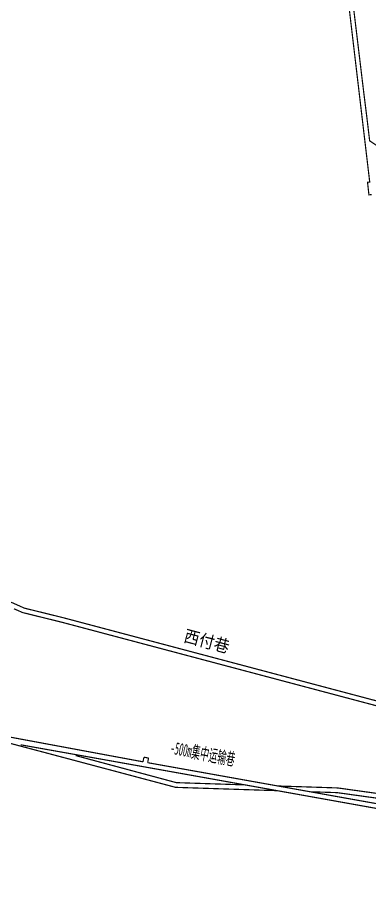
# Model space of a CAD drawing. Extents: x 39491721 to 39501025, y 3850790 to 3853755.
# Drawn here: x 39498057 to 39498355, y 3851522 to 3852255 of the extents above; entities that cross this region are included whole.
import ezdxf

# ---------------------------------------------------------------- set-up
doc = ezdxf.new("R2010")
doc.units = 0
doc.header["$MEASUREMENT"] = 0
for name, color, linetype in [('9煤煤巷', 7, 'Continuous'), ('岩巷', 7, 'Continuous'), ('岩巷道名', 7, 'Continuous'), ('巷道名称', 7, 'Continuous')]:
    doc.layers.add(name, color=color, linetype=linetype)
doc.styles.add('HZ', font='', dxfattribs={"width": 0.8})
doc.styles.get('HZ').set_extended_font_data('SimSun')

msp = doc.modelspace()

# ---------------------------------------------------------------- linework, layer by layer
at = {"layer": '9煤煤巷', "color": 7, "const_width": 1}
for points in [[(39498399.7, 3851665.8), (39498095.42, 3851746.59), (39498062.57, 3851754.69), (39498052.65, 3851759.14)], [(39498047.15, 3851646.03), (39498123.63, 3851631.82)], [(39498059.47, 3851638.89), (39498086.04, 3851634.15)], [(39498086.04, 3851634.15), (39498114.47, 3851629.09)], [(39498114.47, 3851629.09), (39498136.62, 3851625.14), (39498156.9, 3851621.51)], [(39498123.63, 3851631.82), (39498163.13, 3851624.48)], [(39498163.85, 3851628.39), (39498163.13, 3851624.46)], [(39498167.79, 3851627.69), (39498163.85, 3851628.39)], [(39498167.06, 3851623.75), (39498167.79, 3851627.69)], [(39498156.9, 3851621.51), (39498344.97, 3851587.84)], [(39498346.16, 3851591.69), (39498167.06, 3851623.75)], [(39498699.31, 3851528.46), (39498688.62, 3851530.39), (39498481.18, 3851567.64), (39498375.1, 3851586.51), (39498346.16, 3851591.69)], [(39498344.97, 3851587.84), (39498374.4, 3851582.57), (39498480.47, 3851563.7), (39498687.92, 3851526.46), (39498709.36, 3851522.57)]]:
    msp.add_lwpolyline(points, dxfattribs=at)
at = {"layer": '岩巷', "color": 23, "const_width": 1}
for points in [[(39498284.61, 3852692.07), (39498303.93, 3852532.48), (39498319.3, 3852412.28), (39498334.13, 3852293.63), (39498355.21, 3852115.23)], [(39498350.11, 3852191.46), (39498337.74, 3852294.16), (39498322.91, 3852412.82), (39498308.55, 3852533.09), (39498291.97, 3852665.7), (39498291.76, 3852667.41)], [(39498628.07, 3852183.9), (39498607.73, 3852186.97), (39498572.86, 3852192.57), (39498532.6, 3852200.22), (39498395.5, 3852153.1), (39498366.45, 3852143.02), (39498355.1, 3852150.61), (39498352.8, 3852169.91)], [(39498352.8, 3852169.91), (39498350.11, 3852191.46)], [(39498356.81, 3852105.04), (39498354.5, 3852104.78), (39498353.32, 3852115.41), (39498354.98, 3852115.68)], [(39498464.93, 3851664.73), (39498455.36, 3851655.01), (39498446.82, 3851653.03), (39498399.7, 3851665.8), (39498095.42, 3851746.59), (39498062.57, 3851754.69), (39498052.65, 3851759.14), (39498018.66, 3851769.11)], [(39498053.77, 3851754.12), (39498061.26, 3851750.89), (39498094.43, 3851742.71), (39498402.05, 3851661.02)], [(39498081.72, 3851631.86), (39497987.12, 3851656.94)], [(39498249.39, 3851600.93), (39498190.72, 3851602.85), (39498081.72, 3851631.86)], [(39498155.95, 3851616.35), (39498106.01, 3851629.78)], [(39498249.52, 3851604.93), (39498191.31, 3851606.84), (39498155.95, 3851616.35)], [(39498190.72, 3851602.85), (39498276.89, 3851600.03)], [(39498328.22, 3851602.34), (39498277.31, 3851604.01)], [(39498304.68, 3851599.11), (39498328.09, 3851598.35)], [(39498326.68, 3851598.49), (39498347.37, 3851595.61)], [(39498348.56, 3851599.48), (39498327.23, 3851602.46)], [(39498402.62, 3851591.94), (39498347.67, 3851599.61)], [(39498347.37, 3851595.61), (39498432.23, 3851583.78), (39498501.72, 3851572.17), (39498617.64, 3851554.05), (39498666.79, 3851546.37), (39498711.7, 3851539.26)]]:
    msp.add_lwpolyline(points, dxfattribs=at)

# ---------------------------------------------------------------- texts
at = {"layer": '岩巷道名', "color": 7, "style": 'HZ', "width": 0.5}
msp.add_text('-500m集中运输巷', height=10.625, rotation=349.10538, dxfattribs=at).set_placement((39498185.64, 3851631.53))
at = {"layer": '巷道名称', "color": 7, "style": 'HZ', "width": 0.9}
msp.add_text('西付巷', height=10.625, rotation=345.13538, dxfattribs=at).set_placement((39498196.9, 3851726.54))

doc.saveas('drawing.dxf')
